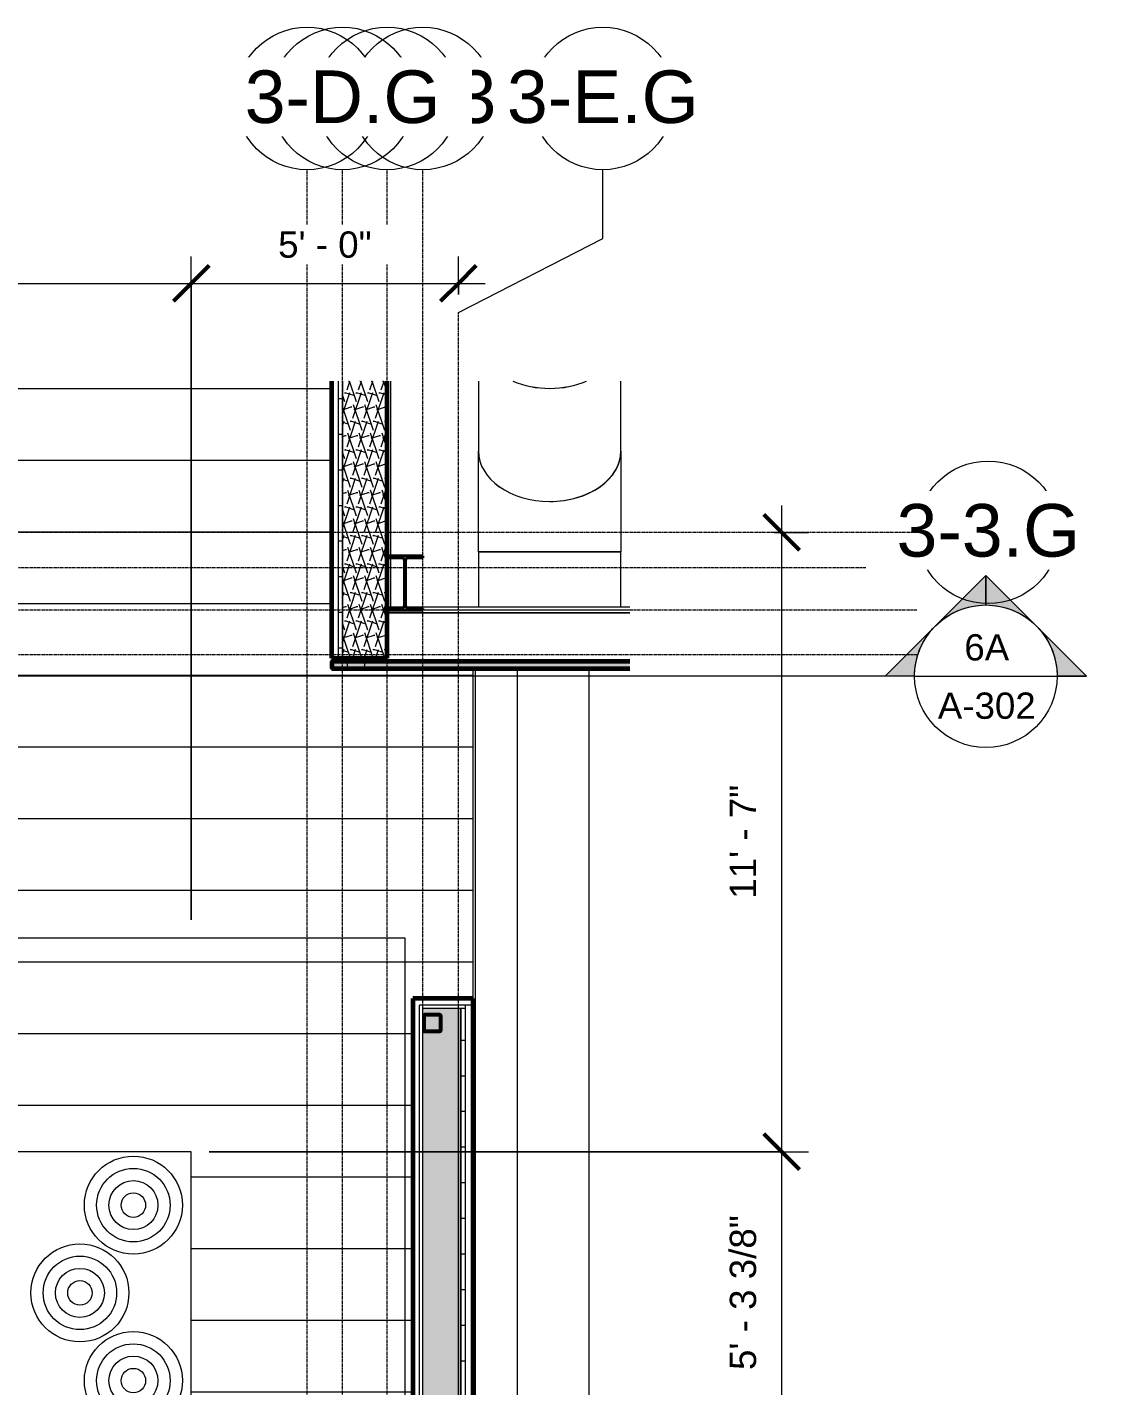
# Model space of a CAD drawing. Header units: inches. Extents: x 21290 to 29249, y -23522 to -20467.
# Drawn here: x 29004.5 to 29247.9, y -22533.6 to -22228.7 of the extents above; entities that cross this region are included whole.
import ezdxf

# ---------------------------------------------------------------- set-up
doc = ezdxf.new("R2010")
doc.units = ezdxf.units.IN
doc.header["$MEASUREMENT"] = 0
doc.linetypes.add('Grid Line 1_2_', pattern=[0.875, 0.5, -0.125, 0.125, -0.125])
for name, color, linetype, lineweight in [('A-ANNO-DIMS', 211, 'Continuous', 9), ('A-ANNO-DIMS-64', 211, 'Continuous', 9), ('A-GLAZ-CWMG', 51, 'Continuous', 9), ('A-ROOF', 132, 'Continuous', 9), ('A-ROOF-PATT', 132, 'Continuous', 9), ('A-WALL', 113, 'Continuous', 9), ('A-WALL-PATT', 111, 'Continuous', 25), ('G-ANNO-SYMB', 111, 'Continuous', 9), ('I-WALL', 2, 'Continuous', 9), ('M-EQPM', 50, 'Continuous', 9), ('M-HVAC-DUCT', 70, 'Continuous', 9), ('S-BEAM', 12, 'Continuous', 9), ('S-COLS', 52, 'Continuous', 9), ('S-GRID', 1, 'Continuous', 9), ('S-GRID-IDEN', 1, 'Continuous', 9)]:
    doc.layers.add(name, color=color, linetype=linetype, lineweight=lineweight)
doc.styles.add('Arial_2', font='arial.ttf', dxfattribs={"height": 11.802395})
doc.styles.add('Arial_3', font='arial.ttf', dxfattribs={"height": 5.901198})
doc.dimstyles.new('Linear_-_3_32__Arial', dxfattribs={"dimscale": 12, "dimtxt": 6, "dimasz": 0.666667, "dimexe": 0.5, "dimexo": 0.333333, "dimgap": 0.333333, "dimtad": 1, "dimdec": 4, "dimrnd": 0.0625, "dimzin": 1, "dimdsep": 46, "dimlunit": 4, "dimtxsty": 'Arial_3', "dimblk1": 'OBLIQUE', "dimblk2": 'OBLIQUE', "dimsah": 1, "dimcen": 0.09, "dimdle": 0.5, "dimazin": 0, "dimtfac": 1, "dimtdec": 4, "dimtix": 1, "dimtmove": 0, "dimatfit": 3, "dimfxl": 1, "dimtvp": 1, "dimtfill": 1, "dimfrac": 2, "dimtolj": 1, "dimtzin": 0, "dimarcsym": 2})
pattern_1 = [(0, (6331.662, -180.953), (0, 16.082), [])]
pattern_2 = [(45, (6293.989, 0), (-6.3356768, 6.3356768), []), (45, (6293.989, 9.6), (-6.3356768, 6.3356768), [])]
pattern_3 = [(161.57, (6294.309, 0.32), (-2.560496185, -0.000537386), [0, -18.214, 2.022, 0]), (18.43, (6293.669, 0.32), (-2.560496185, 0.000537386), [0, -18.214, 2.022, 0]), (108.43, (6294.309, 0.32), (1.27922091, -6.400876726), [6.07, -14.166]), (71.57, (6293.669, 0.32), (1.27922091, 6.400876726), [6.07, -14.166])]
pattern_4 = [(0, (6293.989, 0), (0, 8), []), (90, (6293.989, 0), (-8, 5e-16), [])]

# ---------------------------------------------------------------- blocks, each defined once
blk = doc.blocks.new('Rectangular Mullion - Profile_Polycarbonate_Lower-1125103-Roof Low - Callout 7')
at = {"layer": 'A-GLAZ-CWMG'}
for p, q in [((22782.51, -22370.68), (22786.39, -22370.68)), ((22782.51, -22372.61), (22782.51, -22371.03)), ((22782.51, -22371.03), (22786.39, -22371.03)), ((22782.51, -22372.68), (22782.51, -22372.61)), ((22782.51, -22372.8), (22782.51, -22372.68)), ((22782.51, -22372.68), (22786.39, -22372.68)), ((22782.51, -22372.8), (22786.39, -22372.8))]:
    blk.add_line(p, q, dxfattribs=at)
blk = doc.blocks.new('Rectangular Mullion - Profile_Polycarbonate_Upper and left-1189832-Roof Low - Callout 7')
at = {"layer": 'A-GLAZ-CWMG', "lineweight": 30}
for p, q in [((-3.622, 1.141125), (0, 1.141125)), ((-3.622, 0.787125), (-3.622, 1.141125)), ((-3.372, 0.787125), (-3.622, 0.787125)), ((-0.0625, 1.078625), (-3.5595, 1.078625)), ((-3.5595, 1.078625), (-3.5595, 0.849625)), ((-3.5595, 0.849625), (-3.372, 0.849625)), ((-3.372, 0.849625), (-3.372, 0.787125)), ((-0.0625, -0.922375), (-0.0625, 1.078625)), ((0, 1.141125), (0, -0.984875)), ((-2.834, -0.984875), (-2.834, -0.859875)), ((-2.834, -0.859875), (-2.7715, -0.859875)), ((0, -0.984875), (-2.834, -0.984875)), ((-2.7715, -0.859875), (-2.7715, -0.922375)), ((-2.7715, -0.922375), (-0.0625, -0.922375))]:
    blk.add_line(p, q, dxfattribs=at)
blk = doc.blocks.new('Carrier_48TC_Standard_Efficiency_Gas_Heat_Electric_Cooling_Packaged_Rooftop_Unit_3_to_15_nominal_tons - 15 ton 48TC__16-873539-Roof Low - Callout 7')
at = {"layer": 'M-EQPM'}
for p, q in [((-105.94, -79.69), (-105.94, 67.69)), ((-105.94, 67.69), (93.94, 67.69)), ((93.94, 67.69), (93.94, -79.69)), ((57.94, 31.69), (-57.94, 31.69)), ((-57.94, 31.69), (-57.94, -31.69)), ((57.94, -31.69), (57.94, 31.69)), ((58.06, 27.31), (57.94, 27.31)), ((58.06, 27.31), (58.06, 15.44)), ((57.94, 15.44), (58.06, 15.44)), ((58.06, 10.34), (57.94, 10.34)), ((57.94, 9.29), (58.06, 9.29)), ((58.06, 10.32), (58.06, 10.34)), ((58.06, 10.34), (58.06, 9.29)), ((58.06, 9.29), (58.06, 9.31)), ((58.06, 6.69), (57.94, 6.69)), ((58.06, 6.69), (58.06, -25.06)), ((57.94, -25.06), (58.06, -25.06)), ((-57.94, -31.69), (57.94, -31.69)), ((93.94, -79.69), (-105.94, -79.69))]:
    blk.add_line(p, q, dxfattribs=at)
for centre, radius in [((-44.94, 19.69), 11), ((-44.94, 19.69), 8.25), ((-44.94, 19.69), 5.5), ((-44.94, 19.69), 2.75), ((-32.94, 0), 11), ((-32.94, 0), 8.25), ((-32.94, 0), 5.5), ((-32.94, 0), 2.75), ((-44.94, -19.69), 11), ((-44.94, -19.69), 8.25), ((-44.94, -19.69), 5.5), ((-44.94, -19.69), 2.75)]:
    blk.add_circle(centre, radius, dxfattribs=at)
blk = doc.blocks.new('Girt_Z - 10_D-1472864-Roof Low - Callout 7')
at = {"layer": 'S-BEAM'}
for p, q in [((22845.88, -22360.13), (22791.39, -22360.13)), ((22845.88, -22359.55), (22799.39, -22359.55)), ((22845.88, -22360.2), (22791.39, -22360.2))]:
    blk.add_line(p, q, dxfattribs=at)
blk = doc.blocks.new('Round Elbow - 1_0 D-1571915-Roof Low - Callout 7')
at = {"layer": 'M-HVAC-DUCT'}
for start_param, end_param in [(4.168553, 4.712389), (4.712389, 5.256225)]:
    blk.add_ellipse((22827.89, -22298.43), major_axis=(16, 0), ratio=0.707107, start_param=start_param, end_param=end_param, dxfattribs=at)
blk = doc.blocks.new('Round Elbow - 1_0 D-V18-Roof Low - Callout 7')
at = {"layer": 'M-HVAC-DUCT'}
for p, q in [((22827.89, -22346.43), (22811.89, -22346.43)), ((22843.89, -22346.43), (22827.89, -22346.43))]:
    blk.add_line(p, q, dxfattribs=at)
at = {"layer": 'M-HVAC-DUCT', "flags": 128}
for points in [[(22811.89, -22346.43), (22811.89, -22345.15), (22811.89, -22343.87), (22811.89, -22342.6), (22811.89, -22341.33), (22811.89, -22340.07), (22811.89, -22338.82), (22811.89, -22337.59), (22811.89, -22336.36), (22811.89, -22335.16), (22811.89, -22333.97), (22811.89, -22332.8), (22811.89, -22331.65), (22811.89, -22330.53), (22811.89, -22329.43), (22811.89, -22328.36), (22811.89, -22327.32), (22811.89, -22326.31), (22811.89, -22325.33), (22811.89, -22324.38), (22811.89, -22323.8)], [(22843.89, -22323.8), (22843.89, -22324.73), (22843.89, -22325.68), (22843.89, -22326.67), (22843.89, -22327.7), (22843.89, -22328.75), (22843.89, -22329.83), (22843.89, -22330.94), (22843.89, -22332.07), (22843.89, -22333.22), (22843.89, -22334.4), (22843.89, -22335.6), (22843.89, -22336.81), (22843.89, -22338.04), (22843.89, -22339.28), (22843.89, -22340.53), (22843.89, -22341.79), (22843.89, -22343.06), (22843.89, -22344.34), (22843.89, -22345.62), (22843.89, -22346.43)]]:
    blk.add_lwpolyline(points, dxfattribs=at)
at = {"layer": 'M-HVAC-DUCT'}
for start_param, end_param in [(3.141593, 4.712389), (4.712389, 6.283185)]:
    blk.add_ellipse((22827.89, -22323.8), major_axis=(16, 0), ratio=0.707107, start_param=start_param, end_param=end_param, dxfattribs=at)
blk = doc.blocks.new('Grid - Grid Head - Circle-14747-Roof Low - Callout 7')
at = {"layer": 'S-GRID-IDEN'}
blk.add_circle((0, 0), 0.25, dxfattribs=at)
blk = doc.blocks.new('Section - Section Head - Filled-1526-Roof Low - Callout 7')
at = {"layer": 'G-ANNO-SYMB'}
h = blk.add_hatch(color=256, dxfattribs=at)
edge = h.paths.add_edge_path(flags=0)
edge.add_line((-0.4268, 0.1768), (-0.25, 0.3536))
edge.add_line((-0.25, 0.3536), (-0.25, 0.25))
edge.add_arc((-0.25, 0), 0.25, 90, 135)
h = blk.add_hatch(color=256, dxfattribs=at)
edge = h.paths.add_edge_path(flags=0)
edge.add_arc((-0.25, 0), 0.25, 45, 90)
edge.add_line((-0.25, 0.25), (-0.25, 0.3536))
edge.add_line((-0.25, 0.3536), (-0.0732, 0.1768))
h = blk.add_hatch(color=256, dxfattribs=at)
edge = h.paths.add_edge_path(flags=0)
edge.add_arc((-0.25, 0), 0.2503, 137.9216, 180)
edge.add_line((-0.5003, 0), (-0.6036, 0))
edge.add_line((-0.6036, 0), (-0.4358, 0.1678))
h = blk.add_hatch(color=256, dxfattribs=at)
edge = h.paths.add_edge_path(flags=0)
edge.add_line((-0.0642, 0.1678), (0.1036, 0))
edge.add_line((0.1036, 0), (0.0003, 0))
edge.add_arc((-0.25, 0), 0.2503, 0, 42.0784)
for p, q in [((-0.25, 0.3536), (-0.6036, 0)), ((-0.25, 0.3536), (-0.4268, 0.1768)), ((-0.25, 0.3536), (0.1036, 0)), ((-0.25, 0.25), (-0.25, 0.3536)), ((-0.0732, 0.1768), (-0.25, 0.3536)), ((-0.25, 0.3536), (-0.25, 0.25)), ((-0.4358, 0.1678), (-0.6036, 0)), ((0.1036, 0), (-0.0642, 0.1678)), ((-0.6036, 0), (-0.5003, 0)), ((0.0003, 0), (0.1036, 0)), ((-0.5, 0), (-0.6036, 0)), ((0, 0), (0.1036, 0))]:
    blk.add_line(p, q, dxfattribs=at)
for radius, start, end in [(0.25, 360, 180), (0.25, 90, 135), (0.25, 45, 90), (0.2503, 137.9216, 180), (0.2503, 0, 42.0784), (0.25, 180, 360)]:
    blk.add_arc((-0.25, 0), radius, start, end, dxfattribs=at)
blk = doc.blocks.new('DIMBLOCK22-Roof Low - Callout 7')
at = {"layer": 'A-ANNO-DIMS-64'}
for p, q in [((28925.38, -22385.05), (28925.38, -22280.17)), ((29041.38, -22429.05), (29041.38, -22280.17)), ((28925.38, -22286.17), (29041.38, -22286.17)), ((28925.38, -22286.17), (28925.38, -22385.05)), ((29041.38, -22286.17), (29041.38, -22429.05))]:
    blk.add_line(p, q, dxfattribs=at)
at = {"layer": 'A-ANNO-DIMS-64', "lineweight": 50}
for p, q in [((28925.38, -22286.17), (28929.38, -22282.17)), ((29041.38, -22286.17), (29045.38, -22282.17)), ((28925.38, -22286.17), (28921.38, -22290.17)), ((29041.38, -22286.17), (29037.38, -22290.17))]:
    blk.add_line(p, q, dxfattribs=at)
at = {"layer": 'A-ANNO-DIMS-64', "color": 0, "insert": (28972.9, -22274.51), "char_height": 5.901, "width": 25.1446, "attachment_point": 1, "line_spacing_factor": 0.938532, "style": 'Arial_3', "bg_fill": 3, "box_fill_scale": 1.25, "bg_fill_color": 0, "bg_fill_transparency": 0}
blk.add_mtext('9\' - 8"', dxfattribs=at)
blk = doc.blocks.new('_Oblique')
at = {"color": 0, "linetype": 'ByBlock', "lineweight": -2}
blk.add_line((-0.5, -0.5), (0.5, 0.5), dxfattribs=at)
blk = doc.blocks.new('DIMBLOCK23-Roof Low - Callout 7')
at = {"layer": 'A-ANNO-DIMS-64'}
for p, q in [((29041.38, -22429.05), (29041.38, -22280.17)), ((29101.38, -22288.68), (29101.38, -22280.17)), ((29041.38, -22286.17), (29107.38, -22286.17)), ((29041.38, -22286.17), (29041.38, -22429.05)), ((29101.38, -22286.17), (29101.38, -22288.68))]:
    blk.add_line(p, q, dxfattribs=at)
at = {"layer": 'A-ANNO-DIMS-64', "lineweight": 50}
for p, q in [((29041.38, -22286.17), (29045.38, -22282.17)), ((29101.38, -22286.17), (29105.38, -22282.17)), ((29041.38, -22286.17), (29037.38, -22290.17)), ((29101.38, -22286.17), (29097.38, -22290.17))]:
    blk.add_line(p, q, dxfattribs=at)
at = {"layer": 'A-ANNO-DIMS-64', "color": 0, "insert": (29060.9, -22274.51), "char_height": 5.901, "width": 25.1446, "attachment_point": 1, "line_spacing_factor": 0.938532, "style": 'Arial_3', "bg_fill": 3, "box_fill_scale": 1.25, "bg_fill_color": 0, "bg_fill_transparency": 0}
blk.add_mtext('5\' - 0"', dxfattribs=at)
blk = doc.blocks.new('DIMBLOCK34-Roof Low - Callout 7')
at = {"layer": 'A-ANNO-DIMS-64', "lineweight": 50}
for p, q in [((29173.97, -22481.05), (29169.97, -22477.05)), ((29173.97, -22481.05), (29177.97, -22485.05)), ((29173.97, -22544.43), (29169.97, -22540.43)), ((29173.97, -22544.43), (29177.97, -22548.43))]:
    blk.add_line(p, q, dxfattribs=at)
at = {"layer": 'A-ANNO-DIMS-64'}
for p, q in [((29045.38, -22481.05), (29179.97, -22481.05)), ((29173.97, -22481.05), (29045.38, -22481.05)), ((29173.97, -22544.43), (29173.97, -22481.05)), ((29045.38, -22544.43), (29179.97, -22544.43)), ((29173.97, -22544.43), (29045.38, -22544.43))]:
    blk.add_line(p, q, dxfattribs=at)
at = {"layer": 'A-ANNO-DIMS-64', "color": 0, "insert": (29162.32, -22530.05), "char_height": 5.9012, "width": 41.5385, "attachment_point": 1, "rotation": 90, "line_spacing_factor": 0.938532, "style": 'Arial_3', "bg_fill": 3, "box_fill_scale": 1.25, "bg_fill_color": 0, "bg_fill_transparency": 0}
blk.add_mtext('5\' - 3 3/8"', dxfattribs=at)
blk = doc.blocks.new('DIMBLOCK35-Roof Low - Callout 7')
at = {"layer": 'A-ANNO-DIMS-64', "lineweight": 50}
for p, q in [((29173.97, -22342.05), (29169.97, -22338.05)), ((29173.97, -22342.05), (29177.97, -22346.05)), ((29173.97, -22481.05), (29169.97, -22477.05)), ((29173.97, -22481.05), (29177.97, -22485.05))]:
    blk.add_line(p, q, dxfattribs=at)
at = {"layer": 'A-ANNO-DIMS-64'}
for p, q in [((29173.97, -22481.05), (29173.97, -22336.05)), ((29172.31, -22342.05), (29179.97, -22342.05)), ((29173.97, -22342.05), (29172.31, -22342.05)), ((29045.38, -22481.05), (29179.97, -22481.05)), ((29173.97, -22481.05), (29045.38, -22481.05))]:
    blk.add_line(p, q, dxfattribs=at)
at = {"layer": 'A-ANNO-DIMS-64', "color": 0, "insert": (29162.32, -22424.29), "char_height": 5.901, "width": 30.5723, "attachment_point": 1, "rotation": 90, "line_spacing_factor": 0.938532, "style": 'Arial_3', "bg_fill": 3, "box_fill_scale": 1.25, "bg_fill_color": 0, "bg_fill_transparency": 0}
blk.add_mtext('11\' - 7"', dxfattribs=at)

msp = doc.modelspace()

# ---------------------------------------------------------------- hatches: boundary and pattern name
at = {"layer": 'A-ROOF-PATT'}
h = msp.add_hatch(dxfattribs=at)
h.set_pattern_fill('FP_26', color=256, style=0, pattern_type=2)
h.set_pattern_definition(pattern_1)
h.paths.add_polyline_path([(28264.8789, -22808.30281), (28351.8789, -22808.30281), (28351.8789, -22786.55281), (28352.3164, -22786.55281), (28352.3164, -22338.74031), (28993.7539, -22338.74031), (28993.7539, -22341.55281), (28985.73374, -22341.57793), (28985.75085, -22342.19874), (28985.59307, -22342.19874), (28985.59307, -22348.90797), (28985.75081, -22348.90797), (28985.7321, -22349.55281), (28851.01478, -22349.55281), (28851.1289, -22350.05281), (28850.90713, -22350.95031), (28850.37588, -22351.61647), (28849.57394, -22352.00267), (28848.68386, -22352.00267), (28847.87463, -22351.60733), (28847.32696, -22350.92058), (28847.1289, -22350.05281), (28847.24302, -22349.55281), (28609.76482, -22349.55299), (28609.8789, -22350.05281), (28609.65713, -22350.95031), (28609.12588, -22351.61647), (28608.32394, -22352.00267), (28607.43386, -22352.00267), (28606.62463, -22351.60733), (28606.07696, -22350.92058), (28605.8789, -22350.05281), (28605.99302, -22349.55281), (28365.55978, -22349.55281), (28365.6739, -22350.05281), (28365.45213, -22350.95031), (28364.92088, -22351.61647), (28364.11894, -22352.00267), (28363.22886, -22352.00267), (28362.41963, -22351.60733), (28361.87196, -22350.92058), (28361.6739, -22350.05281), (28361.8789, -22349.15531), (28361.8789, -22341.55281), (28355.1289, -22341.57793), (28355.15402, -22352.55281), (28363.1289, -22352.55281), (28363.1289, -22541.12942), (28363.18386, -22541.10295), (28364.07394, -22541.10295), (28364.88318, -22541.49829), (28365.43084, -22542.18504), (28365.6289, -22543.05281), (28365.40713, -22543.95031), (28364.87588, -22544.61647), (28364.07394, -22545.00267), (28363.1289, -22545.02179), (28363.1289, -22785.05281), (29091.1289, -22785.05281), (29091.1289, -22446.67781), (29104.6914, -22446.67781), (29104.6914, -22372.80381), (29076.4999, -22372.80381), (29076.4999, -22372.60634), (29072.9404, -22372.60634), (29072.9404, -22372.74131), (29075.6494, -22372.74131), (29075.6494, -22372.67881), (29075.7119, -22372.67881), (29075.7119, -22372.80381), (29072.8779, -22372.80381), (29072.8779, -22370.67781), (29080.3779, -22370.67781), (29080.3779, -22370.55281), (29073.9404, -22370.55281), (29073.9404, -22370.30281), (29072.8779, -22370.30281), (29072.8779, -22308.09454), (28288.8789, -22308.09454), (28288.8789, -22519.05281), (28264.8789, -22519.05281), (28264.8789, -22802.58854)], flags=0)
h.paths.add_polyline_path([(28790.37502, -22733.30281), (28746.5039, -22733.30281), (28746.5039, -22669.92781), (28862.3789, -22669.92781), (28862.3789, -22674.30281), (28862.5039, -22674.30281), (28862.5039, -22686.17781), (28862.3789, -22686.17781), (28862.3789, -22691.29721), (28862.5039, -22691.29721), (28862.5039, -22692.30841), (28862.3789, -22692.30841), (28862.3789, -22694.92781), (28862.5039, -22694.92781), (28862.5039, -22726.67781), (28862.3789, -22726.67781), (28862.3789, -22733.30281), (28790.44454, -22733.30281)], flags=0)
h.paths.add_polyline_path([(28705.5039, -22579.05281), (28705.5039, -22519.55281), (28793.6289, -22519.55281), (28793.6289, -22524.55281), (28793.7539, -22524.55281), (28793.7539, -22537.17781), (28793.6289, -22537.17781), (28793.6289, -22541.17221), (28793.7539, -22541.17221), (28793.7539, -22542.18341), (28793.6289, -22542.18341), (28793.6289, -22544.42781), (28793.7539, -22544.42781), (28793.7539, -22572.80281), (28793.6289, -22572.80281), (28793.6289, -22579.05281), (28708.83199, -22579.05281)], flags=0)
h.paths.add_polyline_path([(28363.6289, -22544.84781), (28364.5264, -22544.60733), (28365.19138, -22543.92058), (28365.4239, -22543.05281), (28365.18342, -22542.15531), (28364.49226, -22541.48915), (28363.6289, -22541.25781), (28363.1289, -22541.39178), (28363.1289, -22544.71384), (28363.18386, -22544.72856)], flags=0)
h.paths.add_polyline_path([(28997.5664, -22544.42781), (28925.5039, -22544.42781), (28925.5039, -22540.05281), (28925.3789, -22540.05281), (28925.3789, -22528.17781), (28925.5039, -22528.17781), (28925.5039, -22523.05841), (28925.3789, -22523.05841), (28925.3789, -22522.04721), (28925.5039, -22522.04721), (28925.5039, -22519.42781), (28925.3789, -22519.42781), (28925.3789, -22487.67781), (28925.5039, -22487.67781), (28925.5039, -22481.05281), (29041.3789, -22481.05281), (29041.3789, -22544.42781), (28997.74762, -22544.42781)], flags=0)
h.paths.add_polyline_path([(28649.07166, -22448.55281), (28622.6914, -22448.55281), (28622.6914, -22389.05281), (28710.8164, -22389.05281), (28710.8164, -22394.05281), (28710.9414, -22394.05281), (28710.9414, -22406.67781), (28710.8164, -22406.67781), (28710.8164, -22410.67221), (28710.9414, -22410.67221), (28710.9414, -22411.68341), (28710.8164, -22411.68341), (28710.8164, -22413.92781), (28710.9414, -22413.92781), (28710.9414, -22442.30281), (28710.8164, -22442.30281), (28710.8164, -22448.55281), (28651.36066, -22448.55281)], flags=0)
h.paths.add_polyline_path([(28875.62502, -22433.05281), (28851.0039, -22433.05281), (28851.0039, -22389.05281), (28925.3789, -22389.05281), (28925.3789, -22391.30281), (28925.5039, -22391.30281), (28925.5039, -22401.80281), (28925.3789, -22401.80281), (28925.3789, -22405.79721), (28925.5039, -22405.79721), (28925.5039, -22406.80841), (28925.3789, -22406.80841), (28925.3789, -22409.67781), (28925.5039, -22409.67781), (28925.5039, -22426.42781), (28925.3789, -22426.42781), (28925.3789, -22433.05281), (28875.69454, -22433.05281)], flags=0)
h.paths.add_polyline_path([(29073.23163, -22371.03154), (29076.2499, -22371.03154), (29076.2499, -22370.96931), (29076.4374, -22370.96931), (29076.4374, -22370.74031), (29072.9404, -22370.74197), (29072.9404, -22371.03154)], flags=0)
h.paths.add_polyline_path([(28987.80886, -22352.00267), (28986.99963, -22351.60733), (28986.45196, -22350.92058), (28986.2539, -22350.05281), (28986.47568, -22349.15531), (28987.00692, -22348.48915), (28987.80886, -22348.10295), (28988.69894, -22348.10295), (28989.50818, -22348.49829), (28990.05584, -22349.18504), (28990.2539, -22350.05281), (28990.03213, -22350.95031), (28989.50088, -22351.61647), (28988.69894, -22352.00267), (28988.2539, -22352.00267)], flags=0)
h.paths.add_polyline_path([(28607.8789, -22351.84781), (28608.7764, -22351.60733), (28609.44138, -22350.92058), (28609.6739, -22350.05281), (28609.53993, -22349.55281), (28606.21788, -22349.55281), (28606.0839, -22350.05281), (28606.32439, -22350.95031), (28606.9814, -22351.60733), (28607.43386, -22351.72856)], flags=0)
h.paths.add_polyline_path([(28988.2539, -22351.84781), (28989.1514, -22351.60733), (28989.81638, -22350.92058), (28990.0489, -22350.05281), (28989.80842, -22349.15531), (28989.11726, -22348.48915), (28988.2539, -22348.25781), (28987.3564, -22348.49829), (28986.69142, -22349.18504), (28986.4589, -22350.05281), (28986.69939, -22350.95031), (28987.3564, -22351.60733), (28987.80886, -22351.72856)], flags=0)
h.paths.add_polyline_path([(28849.1289, -22351.84781), (28850.0264, -22351.60733), (28850.69138, -22350.92058), (28850.9239, -22350.05281), (28850.78993, -22349.55281), (28847.46788, -22349.55281), (28847.3339, -22350.05281), (28847.57439, -22350.95031), (28848.2314, -22351.60733), (28848.68386, -22351.72856)], flags=0)
h.paths.add_polyline_path([(28363.6739, -22351.84781), (28364.5714, -22351.60733), (28365.23638, -22350.92058), (28365.4689, -22350.05281), (28365.33493, -22349.55281), (28362.01288, -22349.55281), (28361.8789, -22350.05281), (28362.11939, -22350.95031), (28362.7764, -22351.60733), (28363.22886, -22351.72856)], flags=0)
h.paths.add_polyline_path([(28985.58939, -22341.66219), (28985.59616, -22341.64656), (28985.58957, -22341.64656)], flags=0)
h = msp.add_hatch(dxfattribs=at)
h.set_pattern_fill('FP_26', color=256, style=0, pattern_type=2)
h.set_pattern_definition(pattern_1)
h.paths.add_polyline_path([(29076.4374, -22372.60634), (29076.4999, -22372.60634), (29076.4999, -22371.03181), (29072.9404, -22371.03154), (29072.9404, -22372.60634), (29076.2499, -22372.60634)], flags=0)
h = msp.add_hatch(dxfattribs=at)
h.set_pattern_fill('FP_25', color=256, style=0, pattern_type=2)
h.set_pattern_definition([(90, (6294.287, -40.069), (-16.082, 1e-15), [])])
h.paths.add_polyline_path([(29072.1289, -22861.61531), (29139.86699, -22861.61531), (29139.86699, -22372.80381), (29105.1289, -22372.80381), (29105.1289, -22798.61531), (29072.1289, -22798.61531), (29072.1289, -22802.58854)], flags=0)
at = {"layer": 'A-WALL-PATT', "lineweight": 9}
h = msp.add_hatch(dxfattribs=at)
h.set_pattern_fill('FP_29', color=256, style=0, pattern_type=2)
h.set_pattern_definition(pattern_4)
h.paths.add_polyline_path([(29075.3779, -22370.30281), (29075.3779, -22308.09454), (29074.3779, -22308.09454), (29074.3779, -22370.30281)], flags=0)
h = msp.add_hatch(dxfattribs=at)
h.set_pattern_fill('FP_28', color=256, style=0, pattern_type=2)
h.set_pattern_definition(pattern_3)
h.paths.add_polyline_path([(29075.3779, -22370.30281), (29085.3779, -22370.30281), (29085.3779, -22308.09454), (29075.3779, -22308.09454)], flags=0)
at = {"layer": 'A-WALL-PATT', "lineweight": 9, "transparency": 33554649}
msp.add_hatch(color=256, dxfattribs=at).paths.add_polyline_path([(29072.9404, -22372.60634), (29139.86699, -22372.60634), (29139.86699, -22371.03154), (29072.9404, -22371.03154)], flags=0)
at = {"layer": 'A-WALL-PATT', "lineweight": 9}
h = msp.add_hatch(dxfattribs=at)
h.set_pattern_fill('FP_28', color=256, style=0, pattern_type=2)
h.set_pattern_definition(pattern_3)
h.paths.add_polyline_path([(29096.76349, -22787.30281), (29101.3789, -22787.30281), (29101.3789, -22448.92781), (29093.3789, -22448.92781), (29093.3789, -22787.30281)], flags=0)
h = msp.add_hatch(dxfattribs=at)
h.set_pattern_fill('FP_29', color=256, style=0, pattern_type=2)
h.set_pattern_definition(pattern_4)
h.paths.add_polyline_path([(29101.8789, -22795.80281), (29102.8789, -22795.80281), (29102.8789, -22448.92781), (29101.8789, -22448.92781), (29101.8789, -22795.30281)], flags=0)
at = {"layer": 'S-COLS'}
h = msp.add_hatch(dxfattribs=at)
h.set_pattern_fill('FP_27', color=256, style=0, pattern_type=2)
h.set_pattern_definition(pattern_2)
h.paths.add_polyline_path([(29093.3789, -22359.55281), (29093.3789, -22359.11922), (29090.21484, -22359.11922), (29089.72594, -22358.91671), (29089.52343, -22358.42781), (29089.52343, -22348.42781), (29089.72594, -22347.93891), (29090.21484, -22347.7364), (29093.3789, -22347.7364), (29093.3789, -22347.30281), (29085.3789, -22347.30281), (29085.3789, -22347.7364), (29088.54296, -22347.7364), (29089.03186, -22347.93891), (29089.23437, -22348.42781), (29089.23437, -22358.42781), (29089.03186, -22358.91671), (29088.54296, -22359.11922), (29085.3789, -22359.11922), (29085.3789, -22359.55281)], flags=0)
h = msp.add_hatch(dxfattribs=at)
h.set_pattern_fill('FP_27', color=256, style=0, pattern_type=2)
h.set_pattern_definition(pattern_2)
h.paths.add_polyline_path([(29097.0379, -22454.17781), (29097.36741, -22454.04132), (29097.5039, -22453.71181), (29097.5039, -22450.64381), (29097.36741, -22450.3143), (29097.0379, -22450.17781), (29093.9699, -22450.17781), (29093.64039, -22450.3143), (29093.5039, -22450.64381), (29093.5039, -22453.71181), (29093.64039, -22454.04132), (29093.9699, -22454.17781), (29096.76349, -22454.17781)], flags=0)
h.paths.add_polyline_path([(29096.76349, -22453.94481), (29093.9699, -22453.94481), (29093.80515, -22453.87657), (29093.7369, -22453.71181), (29093.7369, -22450.64381), (29093.80515, -22450.47905), (29093.9699, -22450.41081), (29097.0379, -22450.41081), (29097.20266, -22450.47905), (29097.2709, -22450.64381), (29097.2709, -22453.71181), (29097.20266, -22453.87657), (29097.0379, -22453.94481)], flags=0)

# ---------------------------------------------------------------- linework, layer by layer
at = {"layer": 'A-ROOF', "lineweight": 18}
for p, q in [((29073.9404, -22370.30281), (29073.9404, -22370.55281)), ((29080.3779, -22370.55281), (29073.9404, -22370.55281)), ((29104.6914, -22446.67781), (29104.6914, -22372.80381)), ((29105.1289, -22372.80381), (29105.1289, -22798.61531))]:
    msp.add_line(p, q, dxfattribs=at)
at = {"layer": 'A-WALL', "lineweight": 60}
for p, q in [((29072.8779, -22308.09454), (29072.8779, -22370.30281)), ((29085.3779, -22370.30281), (29085.3779, -22308.09454)), ((29072.8779, -22370.30281), (29085.3779, -22370.30281)), ((29139.86699, -22371.03154), (29072.9404, -22371.03154)), ((29072.9404, -22371.03154), (29072.9404, -22372.60634)), ((29072.9404, -22372.60634), (29139.86699, -22372.60634)), ((29091.1289, -22446.67781), (29091.1289, -22785.05281)), ((29104.6914, -22446.67781), (29091.1289, -22446.67781)), ((29104.6914, -22798.61531), (29104.6914, -22446.67781))]:
    msp.add_line(p, q, dxfattribs=at)
at = {"layer": 'A-WALL', "lineweight": 18}
for p, q in [((29074.3779, -22308.09454), (29074.3779, -22370.30281)), ((29075.3779, -22308.09454), (29075.3779, -22370.30281)), ((29085.3779, -22358.80281), (29089.07904, -22358.80281)), ((29089.67876, -22358.80281), (29139.86699, -22358.80281)), ((29080.3779, -22372.80281), (29080.3779, -22370.30281)), ((29139.86699, -22372.80281), (29080.3779, -22372.80281)), ((29092.6289, -22786.55281), (29092.6289, -22448.17781)), ((29104.3789, -22448.17781), (29092.6289, -22448.17781)), ((29102.8789, -22448.17781), (29102.8789, -22796.80281)), ((29104.3789, -22798.30281), (29104.3789, -22446.67781)), ((29093.3789, -22787.30281), (29093.3789, -22448.92781)), ((29102.8789, -22448.92781), (29093.3789, -22448.92781)), ((29101.3789, -22795.30281), (29101.3789, -22448.92781)), ((29101.8789, -22795.80281), (29101.8789, -22448.92781))]:
    msp.add_line(p, q, dxfattribs=at)
at = {"layer": 'G-ANNO-SYMB'}
for q in [(28234.44771, -22374.35697), (29235.82186, -22374.35697)]:
    msp.add_line((29203.82186, -22374.35697), q, dxfattribs=at)
at = {"layer": 'I-WALL', "lineweight": 18}
for p, q in [((29086.1279, -22308.09454), (29086.1279, -22347.30281)), ((29086.1279, -22347.7364), (29086.1279, -22358.80281))]:
    msp.add_line(p, q, dxfattribs=at)
at = {"layer": 'M-HVAC-DUCT'}
for p, q in [((29105.8789, -22308.09454), (29105.8789, -22323.80289)), ((29137.8789, -22323.80289), (29137.8789, -22308.09454)), ((29105.8789, -22346.43031), (29105.8789, -22358.80281)), ((29105.8789, -22346.43031), (29137.8789, -22346.43031)), ((29137.8789, -22358.80281), (29137.8789, -22346.43031))]:
    msp.add_line(p, q, dxfattribs=at)
for centre, start_param, end_param in [((29121.8789, -22298.42773), 4.168553294, 4.71238898), ((29121.8789, -22298.42773), 4.71238898, 5.256224667), ((29121.8789, -22323.80289), 3.141592654, 4.71238898), ((29121.8789, -22323.80289), 4.71238898, 6.283185307)]:
    msp.add_ellipse(centre, major_axis=(16, 0), ratio=0.707106781, start_param=start_param, end_param=end_param, dxfattribs=at)
at = {"layer": 'S-COLS', "lineweight": 40}
for p, q in [((29093.3789, -22347.30281), (29085.3789, -22347.30281)), ((29085.3789, -22347.30281), (29085.3789, -22347.7364)), ((29085.3789, -22347.7364), (29088.54296, -22347.7364)), ((29090.21484, -22347.7364), (29093.3789, -22347.7364)), ((29093.3789, -22347.7364), (29093.3789, -22347.30281)), ((29089.23437, -22348.42781), (29089.23437, -22358.42781)), ((29089.52343, -22358.42781), (29089.52343, -22348.42781)), ((29088.54296, -22359.11922), (29085.3789, -22359.11922)), ((29085.3789, -22359.11922), (29085.3789, -22359.55281)), ((29085.3789, -22359.55281), (29093.3789, -22359.55281)), ((29093.3789, -22359.11922), (29090.21484, -22359.11922)), ((29093.3789, -22359.55281), (29093.3789, -22359.11922)), ((29093.5039, -22450.64381), (29093.5039, -22453.71181)), ((29093.7369, -22453.71181), (29093.7369, -22450.64381)), ((29097.0379, -22450.17781), (29093.9699, -22450.17781)), ((29093.9699, -22450.41081), (29097.0379, -22450.41081)), ((29097.2709, -22450.64381), (29097.2709, -22453.71181)), ((29097.5039, -22453.71181), (29097.5039, -22450.64381)), ((29097.0379, -22453.94481), (29093.9699, -22453.94481)), ((29093.9699, -22454.17781), (29097.0379, -22454.17781))]:
    msp.add_line(p, q, dxfattribs=at)
for centre, radius, start, end in [((29088.54296, -22348.42781), 0.69141, 0, 90), ((29090.21484, -22348.42781), 0.69141, 90, 180), ((29088.54296, -22358.42781), 0.69141, 270, 0), ((29090.21484, -22358.42781), 0.69141, 180, 270), ((29093.9699, -22450.64381), 0.466, 90, 180), ((29093.9699, -22450.64381), 0.233, 90, 180), ((29097.0379, -22450.64381), 0.466, 0, 90), ((29097.0379, -22450.64381), 0.233, 0, 90), ((29093.9699, -22453.71181), 0.466, 180, 270), ((29093.9699, -22453.71181), 0.233, 180, 270), ((29097.0379, -22453.71181), 0.466, 270, 0), ((29097.0379, -22453.71181), 0.233, 270, 0)]:
    msp.add_arc(centre, radius, start, end, dxfattribs=at)
at = {"layer": 'S-GRID', "linetype": 'Grid Line 1_2_'}
for p, q in [((29067.3789, -22878.21662), (29067.3789, -22260.67577)), ((29075.3789, -22878.21662), (29075.3789, -22260.67577)), ((29075.3789, -22878.21662), (29075.3789, -22260.67577)), ((29085.3789, -22878.21662), (29085.3789, -22260.67577)), ((29093.3789, -22878.21662), (29093.3789, -22260.67577)), ((29093.3789, -22878.21662), (29093.3789, -22260.67577)), ((29101.3789, -22878.21662), (29101.3789, -22292.67577)), ((29204.32186, -22350.05281), (28187.87691, -22350.05281)), ((29204.32186, -22359.55281), (28155.87691, -22359.55281)), ((29204.32186, -22359.55281), (28155.87691, -22359.55281)), ((29204.32186, -22369.55281), (28187.87691, -22369.55281))]:
    msp.add_line(p, q, dxfattribs=at)
at = {"layer": 'S-GRID'}
for p, q in [((29133.80689, -22276.12817), (29133.80689, -22260.67577)), ((29101.3789, -22292.67577), (29133.80689, -22276.12817))]:
    msp.add_line(p, q, dxfattribs=at)

# ---------------------------------------------------------------- block references
at = {"layer": 'A-GLAZ-CWMG', "extrusion": (0, 0, -1)}
msp.add_blockref('Rectangular Mullion - Profile_Polycarbonate_Upper and left-1189832-Roof Low - Callout 7', (-29072.8779, -22371.81894), dxfattribs=at)
at = {"layer": 'A-GLAZ-CWMG'}
msp.add_blockref('Rectangular Mullion - Profile_Polycarbonate_Lower-1125103-Roof Low - Callout 7', (6293.98868, 0), dxfattribs=at)
at = {"layer": 'M-EQPM', "rotation": 180}
msp.add_blockref('Carrier_48TC_Standard_Efficiency_Gas_Heat_Electric_Cooling_Packaged_Rooftop_Unit_3_to_15_nominal_tons - 15 ton 48TC__16-873539-Roof Low - Callout 7', (28983.4414, -22512.74031), dxfattribs=at)
at = {"layer": 'M-HVAC-DUCT'}
for name in ['Round Elbow - 1_0 D-1571915-Roof Low - Callout 7', 'Round Elbow - 1_0 D-V18-Roof Low - Callout 7']:
    msp.add_blockref(name, (6293.98868, 0), dxfattribs=at)
at = {"layer": 'S-BEAM'}
msp.add_blockref('Girt_Z - 10_D-1472864-Roof Low - Callout 7', (6293.98868, 0), dxfattribs=at)
at = {"layer": 'S-GRID-IDEN', "xscale": 63.99999999999997, "yscale": 63.99999999999997, "zscale": 63.99999999999997}
msp.add_blockref('Grid - Grid Head - Circle-14747-Roof Low - Callout 7', (29133.80689, -22244.67577), dxfattribs=at)
at = {"layer": 'S-GRID-IDEN', "xscale": 63.99999999999997, "yscale": 63.99999999999997, "zscale": 63.99999999999997, "rotation": 89.99999999999972}
msp.add_blockref('Grid - Grid Head - Circle-14747-Roof Low - Callout 7', (29220.32186, -22342.05281), dxfattribs=at)

# ---------------------------------------------------------------- texts
at = {"layer": 'G-ANNO-SYMB', "char_height": 5.901198, "attachment_point": 2, "line_spacing_factor": 0.938532, "style": 'Arial_3'}
for s, insert, width in [('6A', (29220.02677, -22364.91089), 12.024), ('A-302', (29220.02677, -22378.00171), 26.208)]:
    msp.add_mtext(s, dxfattribs=dict(at, insert=insert, width=width))

# ---------------------------------------------------------------- next in the draw order: texts
at = {"layer": 'S-GRID-IDEN', "char_height": 11.802395, "attachment_point": 2, "line_spacing_factor": 0.938532, "style": 'Arial_2', "bg_fill": 3, "box_fill_scale": 1.25, "bg_fill_color": 0, "bg_fill_transparency": 0}
for s, insert, width in [('3-E.G', (29133.80382, -22238.38452), 51.264), ('3-3.G', (29220.38686, -22335.69964), 49.104)]:
    msp.add_mtext(s, dxfattribs=dict(at, insert=insert, width=width))

# ---------------------------------------------------------------- next in the draw order: dimensions: what is measured, and where the dimension line sits
at = {"layer": 'A-ANNO-DIMS'}
dim = msp.add_linear_dim(base=(29173.97059, -22481.05281), p1=(29041.3789, -22544.42781), p2=(29041.3789, -22481.05281), angle=90, dimstyle='Linear_-_3_32__Arial', override={"dimpost": '<>', "dimfxl": 63.375}, dxfattribs=at)
dim.commit()
dim.dimension.update_dxf_attribs({"geometry": 'DIMBLOCK34-Roof Low - Callout 7', "text_midpoint": (29166.91734, -22512.74031)})

# ---------------------------------------------------------------- next in the draw order: linework, layer by layer
at = {"layer": 'S-GRID', "linetype": 'Grid Line 1_2_'}
msp.add_line((29204.32186, -22342.05281), (28187.87691, -22342.05281), dxfattribs=at)

# ---------------------------------------------------------------- next in the draw order: block references
at = {"layer": 'G-ANNO-SYMB', "extrusion": (0, 0, -1), "xscale": 63.99999999999997, "yscale": 63.99999999999997, "zscale": 63.99999999999997}
msp.add_blockref('Section - Section Head - Filled-1526-Roof Low - Callout 7', (-29203.82186, -22374.35697), dxfattribs=at)
at = {"layer": 'S-GRID-IDEN', "xscale": 63.99999999999997, "yscale": 63.99999999999997, "zscale": 63.99999999999997}
msp.add_blockref('Grid - Grid Head - Circle-14747-Roof Low - Callout 7', (29093.3789, -22244.67577), dxfattribs=at)

# ---------------------------------------------------------------- next in the draw order: texts
at = {"layer": 'S-GRID-IDEN', "insert": (29093.37583, -22238.38452), "char_height": 11.802395, "width": 30.528, "attachment_point": 2, "line_spacing_factor": 0.938532, "style": 'Arial_2', "bg_fill": 3, "box_fill_scale": 1.25, "bg_fill_color": 0, "bg_fill_transparency": 0}
msp.add_mtext('3-E', dxfattribs=at)

# ---------------------------------------------------------------- next in the draw order: dimensions: what is measured, and where the dimension line sits
at = {"layer": 'A-ANNO-DIMS'}
dim = msp.add_linear_dim(base=(29041.3789, -22286.16759), p1=(28925.3789, -22389.05281), p2=(29041.3789, -22433.05281), dimstyle='Linear_-_3_32__Arial', override={"dimpost": '<>', "dimfxl": 124.064499}, dxfattribs=at)
dim.commit()
dim.dimension.update_dxf_attribs({"geometry": 'DIMBLOCK22-Roof Low - Callout 7', "text_midpoint": (28983.3789, -22279.1546)})

# ---------------------------------------------------------------- next in the draw order: block references
at = {"layer": 'S-GRID-IDEN', "xscale": 63.99999999999997, "yscale": 63.99999999999997, "zscale": 63.99999999999997}
msp.add_blockref('Grid - Grid Head - Circle-14747-Roof Low - Callout 7', (29085.3789, -22244.67577), dxfattribs=at)

# ---------------------------------------------------------------- next in the draw order: dimensions: what is measured, and where the dimension line sits
at = {"layer": 'A-ANNO-DIMS'}
dim = msp.add_linear_dim(base=(29101.3789, -22286.16759), p1=(29041.3789, -22433.05281), p2=(29101.3789, -22292.67577), dimstyle='Linear_-_3_32__Arial', override={"dimpost": '<>', "dimfxl": 152.662093}, dxfattribs=at)
dim.commit()
dim.dimension.update_dxf_attribs({"geometry": 'DIMBLOCK23-Roof Low - Callout 7', "text_midpoint": (29071.3789, -22279.1546)})

# ---------------------------------------------------------------- next in the draw order: texts
at = {"layer": 'S-GRID-IDEN', "insert": (29085.37583, -22238.38452), "char_height": 11.802395, "width": 39.312, "attachment_point": 2, "line_spacing_factor": 0.938532, "style": 'Arial_2', "bg_fill": 3, "box_fill_scale": 1.25, "bg_fill_color": 0, "bg_fill_transparency": 0}
msp.add_mtext('1-13', dxfattribs=at)

# ---------------------------------------------------------------- next in the draw order: dimensions: what is measured, and where the dimension line sits
at = {"layer": 'A-ANNO-DIMS'}
dim = msp.add_linear_dim(base=(29173.97059, -22342.05281), p1=(29041.3789, -22481.05281), p2=(29168.31373, -22342.05281), angle=90, dimstyle='Linear_-_3_32__Arial', override={"dimpost": '<>', "dimfxl": 188.237751}, dxfattribs=at)
dim.commit()
dim.dimension.update_dxf_attribs({"geometry": 'DIMBLOCK35-Roof Low - Callout 7', "text_midpoint": (29167.00791, -22411.55281)})

# ---------------------------------------------------------------- next in the draw order: block references
at = {"layer": 'S-GRID-IDEN', "xscale": 63.99999999999997, "yscale": 63.99999999999997, "zscale": 63.99999999999997}
msp.add_blockref('Grid - Grid Head - Circle-14747-Roof Low - Callout 7', (29075.3789, -22244.67577), dxfattribs=at)

# ---------------------------------------------------------------- next in the draw order: texts
at = {"layer": 'S-GRID-IDEN', "insert": (29075.37583, -22238.38452), "char_height": 11.802395, "width": 60.048, "attachment_point": 2, "line_spacing_factor": 0.938532, "style": 'Arial_2', "bg_fill": 3, "box_fill_scale": 1.25, "bg_fill_color": 0, "bg_fill_transparency": 0}
msp.add_mtext('1-13.G', dxfattribs=at)

# ---------------------------------------------------------------- next in the draw order: block references
at = {"layer": 'S-GRID-IDEN', "xscale": 63.99999999999997, "yscale": 63.99999999999997, "zscale": 63.99999999999997}
msp.add_blockref('Grid - Grid Head - Circle-14747-Roof Low - Callout 7', (29093.3789, -22244.67577), dxfattribs=at)

# ---------------------------------------------------------------- next in the draw order: texts
at = {"layer": 'S-GRID-IDEN', "insert": (29093.37583, -22238.38452), "char_height": 11.802395, "width": 39.312, "attachment_point": 2, "line_spacing_factor": 0.938532, "style": 'Arial_2', "bg_fill": 3, "box_fill_scale": 1.25, "bg_fill_color": 0, "bg_fill_transparency": 0}
msp.add_mtext('2-13', dxfattribs=at)

# ---------------------------------------------------------------- next in the draw order: block references
at = {"layer": 'S-GRID-IDEN', "xscale": 63.99999999999997, "yscale": 63.99999999999997, "zscale": 63.99999999999997}
msp.add_blockref('Grid - Grid Head - Circle-14747-Roof Low - Callout 7', (29067.3789, -22244.67577), dxfattribs=at)

# ---------------------------------------------------------------- next in the draw order: texts
at = {"layer": 'S-GRID-IDEN', "insert": (29067.37583, -22238.38452), "char_height": 11.802395, "width": 31.536, "attachment_point": 2, "line_spacing_factor": 0.938532, "style": 'Arial_2', "bg_fill": 3, "box_fill_scale": 1.25, "bg_fill_color": 0, "bg_fill_transparency": 0}
msp.add_mtext('3-D', dxfattribs=at)

# ---------------------------------------------------------------- next in the draw order: block references
at = {"layer": 'S-GRID-IDEN', "xscale": 63.99999999999997, "yscale": 63.99999999999997, "zscale": 63.99999999999997}
msp.add_blockref('Grid - Grid Head - Circle-14747-Roof Low - Callout 7', (29075.3789, -22244.67577), dxfattribs=at)

# ---------------------------------------------------------------- next in the draw order: texts
at = {"layer": 'S-GRID-IDEN', "insert": (29075.37583, -22238.38452), "char_height": 11.802395, "width": 52.272, "attachment_point": 2, "line_spacing_factor": 0.938532, "style": 'Arial_2', "bg_fill": 3, "box_fill_scale": 1.25, "bg_fill_color": 0, "bg_fill_transparency": 0}
msp.add_mtext('3-D.G', dxfattribs=at)

doc.saveas('drawing.dxf')
